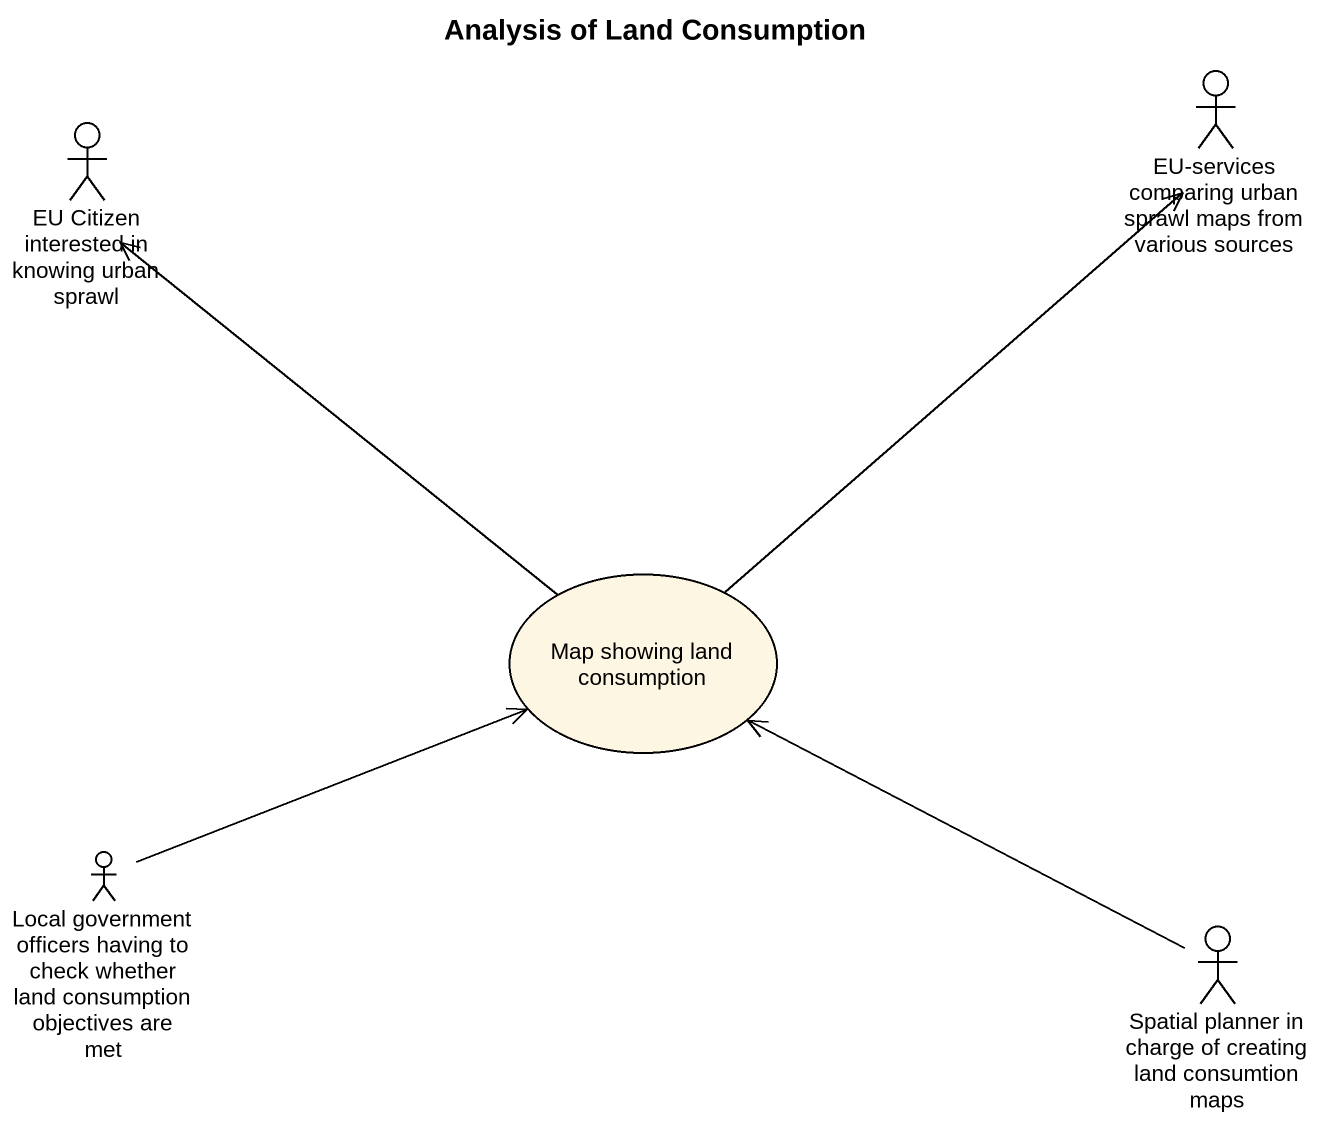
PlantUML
@startuml
title Analysis of Land Consumption
actor "EU-services comparing urban sprawl maps from various sources" as EU_services_comparing_urban
actor "EU Citizen interested in knowing urban sprawl" as EU_Citizen_interested_in
usecase "Map showing land consumption" as Map_showing_land_consumption
actor "Local government officers having to check whether land consumption objectives are met" as Local_government_officers
actor "Spatial planner in charge of creating land consumtion maps" as Spatial_planner_in_charge
EU_services_comparing_urban <-- Map_showing_land_consumption
EU_Citizen_interested_in <-- Map_showing_land_consumption
Local_government_officers -right-> Map_showing_land_consumption
Spatial_planner_in_charge -up-> Map_showing_land_consumption
@enduml
